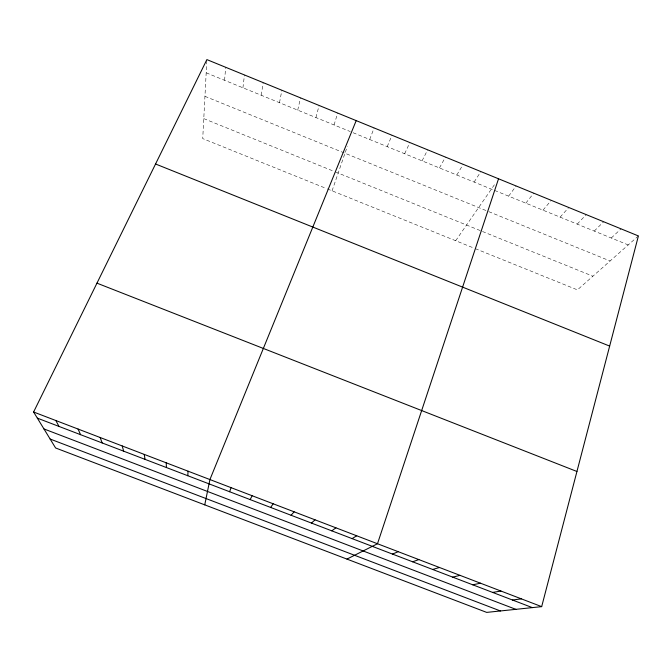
<?xml version="1.0" encoding="UTF-8"?>
<svg xmlns="http://www.w3.org/2000/svg" width="672" height="672" viewBox="0 0 672 672"><rect width="100%" height="100%" fill="white"/><g stroke="black" fill="none" stroke-linecap="round" stroke-linejoin="round"><path stroke-width="0.5" stroke-dasharray="3.36 2.52" d="M206.825 60.623L202.726 138.6L326.407 188.53M224.574 80.304L225.691 67.292M242.928 87.788L244.465 74.962M261.232 95.256L263.189 82.614M279.502 102.707L281.879 90.25M297.73 110.141L300.518 97.868M315.916 117.558L319.116 105.47M334.06 124.958L337.68 113.056M332.077 190.823L344.988 153.233M345.324 152.267L347.315 146.462M369.701 139.49L374.119 127.949M387.198 146.63L392.011 135.257M404.653 153.745L409.861 142.556M422.075 160.852L427.678 149.831M439.463 167.941L445.452 157.097M456.809 175.014L463.184 164.338M474.113 182.07L480.875 171.57M455.683 240.727L495.558 183.086M508.62 196.148L516.155 185.984M525.823 203.162L533.728 193.166M542.984 210.16L551.267 200.34M560.104 217.14L568.772 207.488M577.198 224.112L586.236 214.628M594.25 231.067L603.666 221.743M611.26 238.006L621.054 228.85M638.4 235.939L577.433 289.876L474.827 248.455M327.356 188.916L473.869 248.069M203.776 118.625L334.471 171.553M335.395 171.931L481.505 231.092M482.437 231.479L592.889 276.2M206.186 72.811L350.263 131.561M353.086 132.72L628.236 244.927M204.943 96.331L487.83 211.285M488.754 211.655L610.109 260.971"/><path stroke-width="1.01" d="M187.774 475.717L188.084 471.19M204.742 504.857L209.916 479.556L356.194 120.624M541.674 606.64L638.4 235.939L206.884 59.606L33.6 412.012L55.6 447.972L486.696 612.394L541.674 606.64L33.6 412.012M498.532 178.786L377.488 543.749L346.945 559.096M229.622 491.736L231.05 487.654M250.16 499.598L252.134 495.726M270.648 507.444L273.16 503.782M291.077 515.264L294.134 511.82M311.464 523.068L315.05 519.834M331.792 530.846L335.916 527.822M352.069 538.616L356.731 535.794M392.482 554.081L398.202 551.678M412.608 561.784L418.849 559.591M432.692 569.47L439.454 567.487M452.718 577.139L460.001 575.358M472.702 584.791L480.497 583.212M492.635 592.418L500.942 591.041M512.518 600.029L521.329 598.853M37.346 418.135L532.35 607.622M43.949 428.938L515.869 609.344M50.131 439.034L500.413 610.957M96.961 283.156L576.937 471.484M155.551 163.993L609.655 346.088M55.843 420.538L59.002 426.426M78.036 429.038L80.606 434.7M100.162 437.514L102.152 442.949M122.228 445.964L123.64 451.172M144.236 454.398L145.068 459.371M166.194 462.806L166.446 467.561"/></g></svg>
